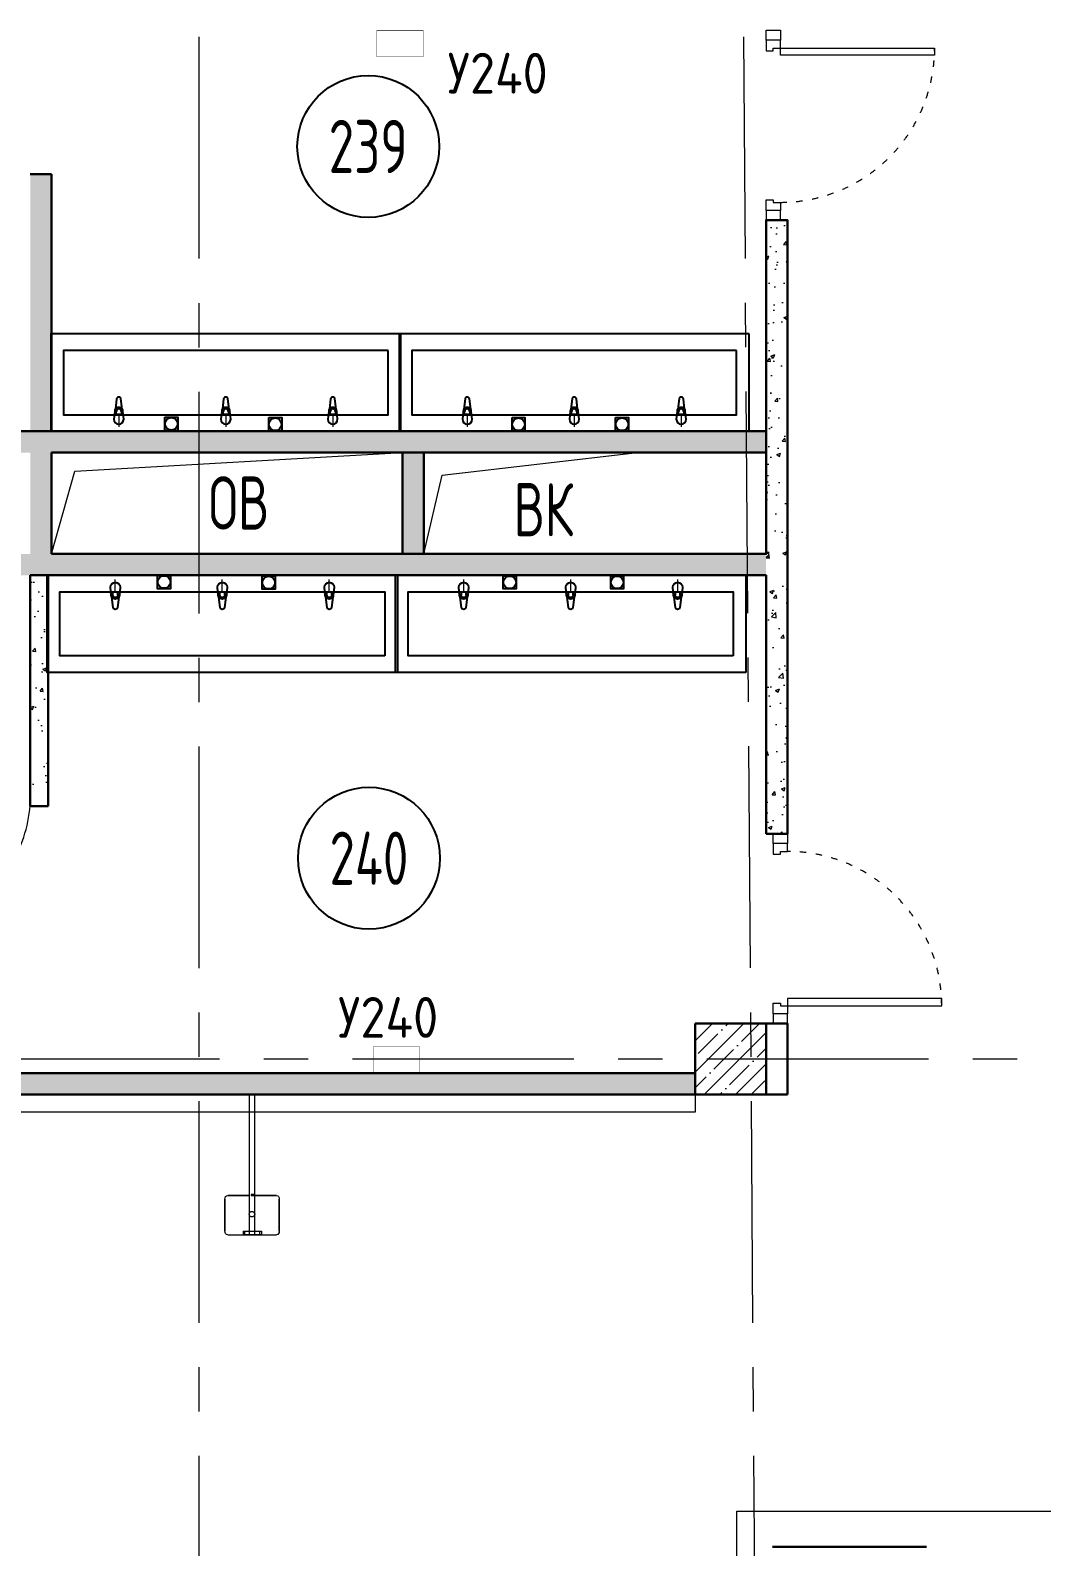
# Model space of a CAD drawing. Header units: millimetres. Extents: x -13407 to 95998, y -2719 to 109387.
# Drawn here: x 19620 to 25324, y 60537 to 69087 of the extents above; entities that cross this region are included whole.
import ezdxf
from ezdxf.enums import TextEntityAlignment as Align

# ---------------------------------------------------------------- set-up
doc = ezdxf.new("R2010")
doc.units = ezdxf.units.MM
doc.linetypes.add('ACAD_ISO03W100', pattern=[30, 12, -18])
doc.linetypes.add('CENTER', pattern=[2, 1.25, -0.25, 0.25, -0.25])
for name, color, linetype, lineweight in [('_ТХ_обор_комп принт', 30, 'Continuous', 13), ('АР_Двери', 5, 'Continuous', 18), ('АР_Колонны', 5, 'Continuous', 30), ('АР_Колонны Штрих', 250, 'Continuous', 5), ('АР_Маркер экспликации', 239, 'Continuous', 13), ('АР_Номер помещения', 1, 'Continuous', 25), ('АР_Оси', 193, 'Continuous', 9), ('АР_Перегородки газоблок', 165, 'Continuous', 30), ('АР_Перегородки газоблок_Штрих', 165, 'Continuous', 5), ('АР_Подоконники', 163, 'Continuous', 9), ('АР_Помещения_площадь', 19, 'Continuous', 9), ('АР_Сущ Несущая стена', 202, 'Continuous', 30), ('АР_тонкая линия', 250, 'Continuous', 0), ('ТХ_мебель передв', 250, 'Continuous', 13), ('ТХ_обор_комп принт', 30, 'Continuous', 13), ('ТХ_ОСНОВНОЙ', 103, 'Continuous', 25)]:
    doc.layers.add(name, color=color, linetype=linetype, lineweight=lineweight)
for name, color, linetype in [('АР_Отверстия', 251, 'Continuous'), ('ТХ_дозаторы', 7, 'Continuous'), ('ТХ_обор_бытовое', 14, 'Continuous'), ('ТХ_обор_бытовое_поз', 14, 'Continuous'), ('ТХ_сантехника', 253, 'Continuous')]:
    doc.layers.add(name, color=color, linetype=linetype)
doc.layers.get('ТХ_ОСНОВНОЙ').off()
doc.styles.add('ICOCPEUR', font='isocpeur.ttf')
doc.styles.add('ISOCPEUR', font='isocpeur.ttf', dxfattribs={"width": 0.7})
doc.styles.add('ISOCPEUR_1', font='isocpeur.ttf', dxfattribs={"width": 0.9, "height": 250})
doc.styles.get("Standard").update_dxf_attribs({"font": 'arial.ttf'})
pattern_1 = [(50, (76865.7, -55313.48), (215.17805, -18.82564), [22.5, -247.5]), (355, (76865.7, -55313.48), (-41.6254, 225.65764), [18, -198]), (100.45144, (76883.63, -55315.05), (173.55265, 206.832), [19.12206, -210.34263]), (46.1842, (76865.7, -55253.48), (320.1724, -49.6558), [33.75, -371.25]), (96.63564, (76892.38, -55257.62), (280.3986, 292.2356), [28.6831, -315.5141]), (351.18416, (76865.7, -55253.5), (280.3986, 292.2356), [27, -297]), (21, (76895.7, -55268.48), (179.07212, -120.78567), [22.5, -247.5]), (326, (76895.7, -55268.48), (72.9946, 217.545), [18, -198]), (71.45144, (76910.62, -55278.55), (252.0667, 96.75935), [19.12206, -210.34263]), (37.5, (76865.7, -55313.48), (3.647957, 99.868156), [0, -195.6, 0, -201, 0, -198.75]), (7.5, (76865.7, -55313.48), (78.92086, 118.32351), [0, -114.6, 0, -191.1, 0, -75.75]), (327.5, (76798.8, -55313.48), (160.14673, -6.76646), [0, -75, 0, -234, 0, -310.5]), (317.5, (76768.8, -55313.48), (174.95585, 30.0315), [0, -97.5, 0, -155.4, 0, -220.5])]

# ---------------------------------------------------------------- blocks, each defined once
blk = doc.blocks.new('*U140')
at = {"color": 253}
for p, q in [((0, 0), (0, 50)), ((700, 0), (700, 50))]:
    blk.add_line(p, q, dxfattribs=at)
blk.add_lwpolyline([(0, 0), (606.2, -350), (628.1, -312.1), (21.9, 37.9)], close=True, dxfattribs=at)
blk.add_arc((0, 0), 700, 330, 0, dxfattribs=at)
blk = doc.blocks.new('*U254')
at = {"color": 253}
for points in [[(0, 0), (0, -80), (55, -80), (55, 0), (0, 0)], [(55, -80), (55, 0), (115, 0), (115, -40), (100, -40), (100, -80), (55, -80)], [(1015, -80), (1015, 0), (955, 0), (955, -40), (970, -40), (970, -80), (1015, -80)], [(1070, 0), (1070, -80), (1015, -80), (1015, 0), (1070, 0)]]:
    blk.add_lwpolyline(points, dxfattribs=at)
blk.add_lwpolyline([(100, -80), (100, -950), (140, -950), (140, -80)], close=True, dxfattribs=at)
at = {"color": 253, "linetype": 'ACAD_ISO03W100', "ltscale": 3}
blk.add_arc((100, -80), 870, 270, 0, dxfattribs=at)
blk = doc.blocks.new('*U255')
at = {"color": 253}
for points in [[(-55, -80), (-55, 0), (-115, 0), (-115, -40), (-100, -40), (-100, -80), (-55, -80)], [(0, 0), (0, -80), (-55, -80), (-55, 0), (0, 0)], [(-1070, 0), (-1070, -80), (-1015, -80), (-1015, 0), (-1070, 0)], [(-1015, -80), (-1015, 0), (-955, 0), (-955, -40), (-970, -40), (-970, -80), (-1015, -80)]]:
    blk.add_lwpolyline(points, dxfattribs=at)
blk.add_lwpolyline([(-100, -80), (-100, -950), (-140, -950), (-140, -80)], close=True, dxfattribs=at)
at = {"color": 253, "linetype": 'ACAD_ISO03W100', "ltscale": 3}
blk.add_arc((-100, -80), 870, 180, 270, dxfattribs=at)
blk = doc.blocks.new('*U370')
at = {"layer": 'АР_Номер помещения', "color": 253}
blk.add_circle((-10976.8, 1518.2), 400, dxfattribs=at)
at = {"layer": 'АР_Номер помещения', "color": 253, "style": 'ISOCPEUR', "width": 0.7}
blk.add_attdef('НОМЕР_ПОМЕЩЕНИЯ', text='', height=300, dxfattribs=at).set_placement((-10976.8, 1518.2), align=Align.MIDDLE_CENTER)
at = {"layer": 'АР_Помещения_площадь', "color": 253, "lineweight": 30, "width": 0.7, "flags": 104}
blk.add_attdef('ИМЯ_ПОМЕЩЕНИЯ', text='', height=100, dxfattribs=at).set_placement((157.6, 1217.1), align=Align.MIDDLE_CENTER)
blk = doc.blocks.new('*U371')
at = {"layer": 'АР_Номер помещения', "color": 253}
blk.add_circle((-10972.8, 1244.6), 400, dxfattribs=at)
at = {"layer": 'АР_Номер помещения', "color": 253, "style": 'ISOCPEUR', "width": 0.7}
blk.add_attdef('НОМЕР_ПОМЕЩЕНИЯ', text='', height=300, dxfattribs=at).set_placement((-10972.8, 1244.6), align=Align.MIDDLE_CENTER)
at = {"layer": 'АР_Помещения_площадь', "color": 253, "lineweight": 30, "width": 0.7, "flags": 104}
blk.add_attdef('ИМЯ_ПОМЕЩЕНИЯ', text='', height=100, dxfattribs=at).set_placement((157.6, 1217.1), align=Align.MIDDLE_CENTER)
blk = doc.blocks.new('Из_буфера31843')
at = {"color": 253}
for p, q in [((365.8, 166.1), (359.2, 113.1)), ((394.6, 113.1), (388, 166.1)), ((915.8, 166.1), (909.2, 113.1)), ((944.6, 113.1), (938, 166.1)), ((1465.7, 166.1), (1459.1, 113.1)), ((1494.5, 113.1), (1487.9, 166.1)), ((355.9, 103.6), (351.9, 61.7)), ((363.3, 86.6), (363.3, 101.5)), ((390.5, 86.6), (363.3, 86.6)), ((390.5, 101.5), (390.5, 86.6)), ((401.9, 61.7), (397.9, 103.6)), ((905.9, 103.6), (901.9, 61.7)), ((913.3, 86.6), (913.3, 101.5)), ((940.5, 86.6), (913.3, 86.6)), ((940.5, 101.5), (940.5, 86.6)), ((951.9, 61.7), (947.9, 103.6)), ((1455.8, 103.6), (1451.8, 61.7)), ((1463.2, 86.6), (1463.2, 101.5)), ((1490.4, 86.6), (1463.2, 86.6)), ((1490.4, 101.5), (1490.4, 86.6)), ((1501.8, 61.7), (1497.8, 103.6))]:
    blk.add_line(p, q, dxfattribs=at)
at = {"color": 253, "lineweight": 13, "ltscale": 500}
for p, q in [((376.9, 85), (376.9, 22.5)), ((926.9, 85), (926.9, 22.5)), ((1476.9, 85), (1476.9, 22.5))]:
    blk.add_line(p, q, dxfattribs=at)
at = {"color": 253}
for points in [[(1826.9, 500), (26.9, 500), (26.9, 0), (1826.9, 0)], [(1761.9, 415), (91.9, 415), (91.9, 85), (1761.9, 85)]]:
    blk.add_lwpolyline(points, close=True, dxfattribs=at)
for centre, major_axis, start_param, end_param in [((376.9, 164.7), (-7.91, 7.91), 4.051589, 6.943986), ((926.9, 164.7), (-7.91, 7.91), 4.051589, 6.943986), ((1476.8, 164.7), (-7.91, 7.91), 4.051589, 6.943986), ((376.9, 101.7), (-14.9, -14.9), -1.35736, -0.875625), ((376.9, 101.7), (-14.9, 14.9), 4.498953, 6.496621), ((376.9, 101.5), (-9.62, 9.62), 3.926991, 7.068583), ((376.9, 101.7), (-14.9, 14.9), 4.017217, 4.498953), ((926.9, 101.7), (-14.9, -14.9), -1.35736, -0.875625), ((926.9, 101.7), (-14.9, 14.9), 4.498953, 6.496621), ((926.9, 101.5), (-9.62, 9.62), 3.926991, 7.068583), ((926.9, 101.7), (-14.9, 14.9), 4.017217, 4.498953), ((1476.8, 101.7), (-14.9, -14.9), -1.35736, -0.875625), ((1476.8, 101.7), (-14.9, 14.9), 4.498953, 6.496621), ((1476.8, 101.5), (-9.62, 9.62), 3.926991, 7.068583), ((1476.8, 101.7), (-14.9, 14.9), 4.017217, 4.498953), ((376.9, 61.7), (-17.7, -17.7), -0.785398, 2.356194), ((926.9, 61.7), (-17.7, -17.7), -0.785398, 2.356194), ((1476.8, 61.7), (-17.7, -17.7), -0.785398, 2.356194)]:
    blk.add_ellipse(centre, major_axis=major_axis, ratio=1, start_param=start_param, end_param=end_param, dxfattribs=at)
blk = doc.blocks.new('У108')
at = {"layer": '_ТХ_обор_комп принт', "color": 253}
for p, q in [((19223.2, 36004.2), (19223.2, 35882.5)), ((19223.2, 35882.5), (19223.2, 36004.2)), ((19424.3, 36020), (19244.4, 36020)), ((19244.4, 36020), (19424.3, 36020)), ((19223.2, 35877.2), (19223.2, 35861.3)), ((19424.3, 35908.9), (19445.5, 35908.9)), ((19424.3, 35824.2), (19445.5, 35824.2)), ((19244.4, 35713.1), (19424.3, 35713.1)), ((19424.3, 35713.1), (19244.4, 35713.1))]:
    blk.add_line(p, q, dxfattribs=at)
for points in [[(19424.3, 35882.5), (19424.3, 35919.5), (19445.5, 35919.5), (19445.5, 36004.2)], [(19445.5, 35729), (19445.5, 35824.2), (19445.5, 35850.7), (19445.5, 35861.3), (19445.5, 35877.2), (19445.5, 35882.5), (19445.5, 35903.6), (19445.5, 36004.2)], [(18651.7, 35850.7), (19445.5, 35850.7), (19445.5, 35861.3), (19445.5, 35877.2), (19445.5, 35882.5), (18651.7, 35882.5)], [(19217.9, 35861.3), (19217.9, 35871.9), (19217.9, 35877.2)], [(19445.5, 35729), (19445.5, 35819), (19424.3, 35819), (19424.3, 35850.7)]]:
    blk.add_lwpolyline(points, dxfattribs=at)
for points in [[(19424.3, 35919.5), (19445.5, 35919.5), (19445.5, 35818.9), (19424.3, 35818.9)], [(19223.2, 35861.3), (19223.2, 35861.3), (19223.2, 35871.9), (19223.2, 35877.2), (19217.9, 35877.2), (19217.9, 35871.9), (19217.9, 35861.3), (19217.9, 35861.3)], [(19223.2, 35877.2), (19223.2, 35871.9), (19223.2, 35861.3), (19223.2, 35871.9)], [(19223.2, 35850.7), (19223.2, 35729)]]:
    blk.add_lwpolyline(points, close=True, dxfattribs=at)
for points in [[(19223.2, 36004.2), (19223.2, 36014.7), (19233.8, 36020), (19244.4, 36020)], [(19223.2, 36004.2), (19223.2, 36014.7), (19233.8, 36020), (19244.4, 36020)], [(19424.3, 36020), (19434.9, 36020), (19445.5, 36014.7), (19445.5, 36004.2)], [(19424.3, 36020), (19434.9, 36020), (19445.5, 36014.7), (19445.5, 36004.2)], [(19313.2, 35866.6), (19313.2, 35871.9), (19323.7, 35882.5), (19329, 35882.5)], [(19329, 35850.7), (19323.7, 35850.7), (19313.2, 35856), (19313.2, 35866.6)], [(19329, 35882.5), (19339.6, 35882.5), (19344.9, 35871.9), (19344.9, 35866.6)], [(19344.9, 35866.6), (19344.9, 35856), (19339.6, 35850.7), (19329, 35850.7)], [(19244.4, 35713.1), (19233.8, 35713.1), (19223.2, 35718.4), (19223.2, 35729)], [(19244.4, 35713.1), (19233.8, 35713.1), (19223.2, 35718.4), (19223.2, 35729)], [(19445.5, 35729), (19445.5, 35718.4), (19434.9, 35713.1), (19424.3, 35713.1)], [(19445.5, 35729), (19445.5, 35718.4), (19434.9, 35713.1), (19424.3, 35713.1)]]:
    blk.add_open_spline(points, degree=3, dxfattribs=at)
blk = doc.blocks.new('У240')
at = {"layer": 'ТХ_обор_бытовое', "color": 253, "lineweight": 0, "ltscale": 100, "transparency": 33554687, "const_width": 2}
blk.add_lwpolyline([(259065, 2931.5), (259065, 3191.5), (259215, 3191.5), (259215, 2931.5)], close=True, dxfattribs=at)
blk = doc.blocks.new('A$C500e89c7')
at = {"color": 253, "ltscale": 100}
blk.add_circle((-36.5, 37.3), 35.3, dxfattribs=at)
at = {"layer": 'ТХ_дозаторы', "color": 253, "ltscale": 100}
blk.add_lwpolyline([(-73, 74.7), (0, 74.7), (0, 0), (-73, 0)], close=True, dxfattribs=at)

msp = doc.modelspace()

# ---------------------------------------------------------------- hatches: boundary and pattern name
at = {"layer": 'АР_Колонны Штрих', "ltscale": 100}
h = msp.add_hatch(dxfattribs=at)
h.set_pattern_fill('ANSI35', color=253, scale=500)
h.set_pattern_definition([(45, (-933682.16, 103358.67), (-88.388348, 88.388348), []), (45, (-933593.77, 103358.67), (-88.388348, 88.388348), [156.25, -31.25, 0, -31.25])])
h.paths.add_polyline_path([(23769.9, 63487.2), (23369.9, 63487.2), (23369.9, 63087.2), (23769.9, 63087.2)])
at = {"layer": 'АР_Перегородки газоблок_Штрих', "ltscale": 100}
h = msp.add_hatch(dxfattribs=at)
h.set_pattern_fill('AR-CONC', color=253, scale=30)
h.set_pattern_definition(pattern_1)
h.paths.add_polyline_path([(15274.9, 72037.2), (15154.9, 72037.2), (15154.9, 70672.2), (14439.9, 70672.2), (14439.9, 72037.2), (14319.9, 72037.2), (14319.9, 63207.2), (12769.9, 63207.2), (12769.9, 63087.2), (17369.9, 63087.4), (17369.9, 63207.4), (14439.9, 63207.2), (14439.9, 66015), (15919.9, 66015), (15919.9, 66015), (19619.9, 66015), (19619.9, 66015), (23769.9, 66015), (23769.9, 66134.7), (21838.7, 66134.7), (21838.8, 66706.8), (21718.8, 66706.8), (21718.7, 66134.8), (19739.9, 66135), (19739.9, 66706.8), (19619.9, 66706.8), (19619.9, 66135), (18598.4, 66135), (18598.4, 66706.8), (18614.9, 66706.8), (18718.4, 66706.8), (18718.4, 66135), (18614.9, 66135), (17369.9, 66135), (17369.9, 66706.8), (17369.9, 66135), (15799.9, 66135), (15799.9, 66706.8), (15799.9, 66706.8), (15799.9, 66135), (15919.9, 66135), (15919.9, 66706.8), (15799.9, 66706.8), (15799.9, 66135), (15274.9, 66135), (15274.9, 66706.8), (15274.9, 66706.8), (15274.9, 66135), (14439.9, 66135), (14439.9, 66706.8), (23770, 66706.6), (23769.9, 66134.7), (23769.9, 66134.7), (23769.9, 66826.8), (23047.6, 66826.6), (19739.9, 66826.8), (19739.9, 68276.8), (19619.9, 68276.8), (19619.9, 66826.8), (14439.9, 66826.8), (14439.9, 69087.2), (17369.9, 69087.2), (17369.9, 69207.2), (14439.9, 69207.2), (14439.9, 70672.2), (15154.9, 70672.2), (15154.9, 69207.2), (15274.9, 69207.2)])
h = msp.add_hatch(dxfattribs=at)
h.set_pattern_fill('AR-CONC', color=253, scale=30)
h.set_pattern_definition(pattern_1)
h.paths.add_polyline_path([(23769.9, 64557.2), (23769.9, 68017.2), (23889.9, 68017.2), (23889.9, 64557.2)])
h = msp.add_hatch(dxfattribs=at)
h.set_pattern_fill('AR-CONC', color=253, scale=30)
h.set_pattern_definition(pattern_1)
h.paths.add_polyline_path([(19619.9, 66015), (19619.9, 64802.7), (19719.9, 64802.7), (19719.9, 66015)])
h = msp.add_hatch(dxfattribs=at)
h.set_pattern_fill('AR-CONC', color=253, scale=30)
h.set_pattern_definition(pattern_1)
h.paths.add_polyline_path([(23369.9, 63207.2), (17769.9, 63207.2), (17769.9, 63087.2), (23369.9, 63087.2)])

# ---------------------------------------------------------------- linework, layer by layer
at = {"layer": 'АР_Колонны', "color": 253, "ltscale": 100}
msp.add_lwpolyline([(23369.9, 63487.2), (23769.9, 63487.2), (23769.9, 63087.2), (23369.9, 63087.2)], close=True, dxfattribs=at)
at = {"layer": 'АР_Оси', "color": 253, "linetype": 'CENTER', "ltscale": 1000}
for p, q in [((20569.9, 79049.7), (20569.9, 23317.3)), ((23569.9, 79049.7), (23969.9, 23317.3)), ((-12563.8, 63287.2), (70614.6, 63287.2))]:
    msp.add_line(p, q, dxfattribs=at)
at = {"layer": 'АР_Перегородки газоблок', "color": 253, "ltscale": 100}
msp.add_line((23769.9, 63087.2), (23889.9, 63087.2), dxfattribs=at)
for points in [[(19619.9, 68276.8), (19739.9, 68276.8)], [(19739.9, 68276.8), (19739.9, 66826.8)], [(23769.9, 66134.7), (23769.9, 68017.2), (23889.9, 68017.2), (23889.9, 64557.2), (23769.9, 64557.2)], [(14439.9, 66826.8), (21718.8, 66826.8)], [(19739.9, 66826.8), (23769.9, 66826.9)], [(21478.8, 66706.8), (19739.9, 66706.8)], [(19739.9, 66706.8), (19739.9, 66135)], [(21718.8, 66706.8), (19739.9, 66706.8)], [(21598.8, 66706.8), (23769.9, 66706.4)], [(21718.8, 66706.8), (21718.7, 66135)], [(21838.8, 66706.8), (21838.7, 66134.7)], [(23769.9, 66134.7), (23769.9, 66706.8)], [(19739.9, 66135), (21478.7, 66135)], [(19739.9, 66135), (21718.7, 66135)], [(21598.7, 66134.7), (23179.1, 66134.7)], [(23167.7, 66134.7), (23769.9, 66134.7)], [(19619.9, 66015), (23769.9, 66015)], [(19619.9, 64712.7), (19619.9, 66015)], [(19619.9, 66015), (21718.7, 66015)], [(19719.9, 66015), (19719.9, 64712.7)], [(23769.9, 64557.2), (23769.9, 66015)], [(19719.9, 64712.7), (19619.9, 64712.7)], [(23769.9, 63487.2), (23889.9, 63487.2), (23889.9, 63087.2)], [(23769.9, 63087.2), (23769.9, 63487.2)], [(17769.9, 63207.1), (21542.6, 63207.2)], [(21410, 63207.2), (23369.9, 63207.2)], [(23369.9, 63087.2), (17769.9, 63087.2)]]:
    msp.add_lwpolyline(points, dxfattribs=at)
at = {"layer": 'АР_Подоконники', "color": 253, "ltscale": 100}
for p, q in [((23604.9, 60737.2), (29649.9, 60737.2)), ((23604.9, 59605.3), (23604.9, 60737.2))]:
    msp.add_line(p, q, dxfattribs=at)
at = {"layer": 'АР_Сущ Несущая стена', "color": 253, "ltscale": 100}
msp.add_line((23804.9, 60537.2), (24674.9, 60537.2), dxfattribs=at)
at = {"layer": 'АР_тонкая линия', "color": 253, "ltscale": 100}
for points in [[(19739.9, 66135), (19871.7, 66602.4), (21718.8, 66706.8)], [(21838.8, 66134.9), (21943.6, 66578.2), (23043.8, 66706.7)]]:
    msp.add_lwpolyline(points, dxfattribs=at)
at = {"layer": 'ТХ_мебель передв', "color": 253, "ltscale": 100}
msp.add_lwpolyline([(23369.9, 63087.2), (23369.9, 62987.2), (18369.9, 62987.2), (18369.9, 63087.2)], close=True, dxfattribs=at)

# ---------------------------------------------------------------- block references
at = {"layer": 'АР_Двери', "color": 253, "rotation": 90.00000000000001}
for name, p in [('*U255', (23769.9, 69087.2)), ('*U254', (23809.9, 63487.2))]:
    msp.add_blockref(name, p, dxfattribs=at)
at = {"layer": 'АР_Двери', "color": 253, "lineweight": 30}
msp.add_blockref('*U140', (18919.9, 64762.7), dxfattribs=at)
at = {"layer": 'АР_Маркер экспликации', "color": 253}
ref = msp.add_blockref('*U370', (32502.5, 66914), dxfattribs=at)
ref.add_attrib('НОМЕР_ПОМЕЩЕНИЯ', '239', dxfattribs={"layer": 'АР_Номер помещения', "color": 253, "height": 300, "style": 'ISOCPEUR', "width": 0.7}).set_placement((21525.7, 68432.2), align=Align.MIDDLE_CENTER)
ref = msp.add_blockref('*U371', (32502.5, 63174.4), dxfattribs=at)
ref.add_attrib('НОМЕР_ПОМЕЩЕНИЯ', '240', dxfattribs={"layer": 'АР_Номер помещения', "color": 253, "height": 300, "style": 'ISOCPEUR', "width": 0.7}).set_placement((21529.7, 64419), align=Align.MIDDLE_CENTER)
at = {"layer": 'ТХ_дозаторы', "color": 253, "ltscale": 100}
for p in [(20452.1, 66831), (21037.7, 66828.7), (22409.7, 66828.7), (22993, 66828.7), (20410.9, 65938.9), (21000.4, 65936), (22360.4, 65937.2), (22966.1, 65937.2)]:
    msp.add_blockref('A$C500e89c7', p, dxfattribs=at)
at = {"layer": 'ТХ_обор_комп принт', "color": 253, "rotation": 270}
msp.add_blockref('У108', (-14996, 81741.1), dxfattribs=at)
at = {"layer": 'ТХ_ОСНОВНОЙ', "color": 253, "rotation": 269.9999999999615}
for p in [(18643.4, 328152.2), (18623.4, 322422.1)]:
    msp.add_blockref('У240', p, dxfattribs=at)
at = {"layer": 'ТХ_сантехника', "color": 253, "xscale": 1.097155037848826, "yscale": 1.097155037848826, "zscale": 1.097155037848826}
for p in [(19705.5, 66826.5), (21670.5, 66826.5)]:
    msp.add_blockref('Из_буфера31843', p, dxfattribs=at)
at = {"layer": 'ТХ_сантехника', "color": 253, "xscale": -1.097155037848826, "yscale": 1.097155037848826, "zscale": 1.097155037848826, "rotation": 180}
for p in [(19685.5, 66015), (21650.5, 66015)]:
    msp.add_blockref('Из_буфера31843', p, dxfattribs=at)

# ---------------------------------------------------------------- texts
at = {"layer": 'АР_Отверстия', "color": 253, "ltscale": 100, "char_height": 300, "attachment_point": 5, "line_spacing_factor": 0.7, "style": 'ICOCPEUR'}
for s, insert in [('\\A1;{\\W0.7;ОВ}', (20795.8, 66422)), ('\\A1;{\\W0.7;ВК}', (22513.2, 66384.5))]:
    msp.add_mtext(s, dxfattribs=dict(at, insert=insert))
at = {"layer": 'ТХ_обор_бытовое_поз', "color": 253, "style": 'ISOCPEUR_1', "width": 0.9}
for p in [(21973.4, 68730.3, -0.6), (21355.6, 63406.5, -0.6)]:
    msp.add_text('У240', height=230, dxfattribs=at).set_placement(p)

doc.saveas('drawing.dxf')
